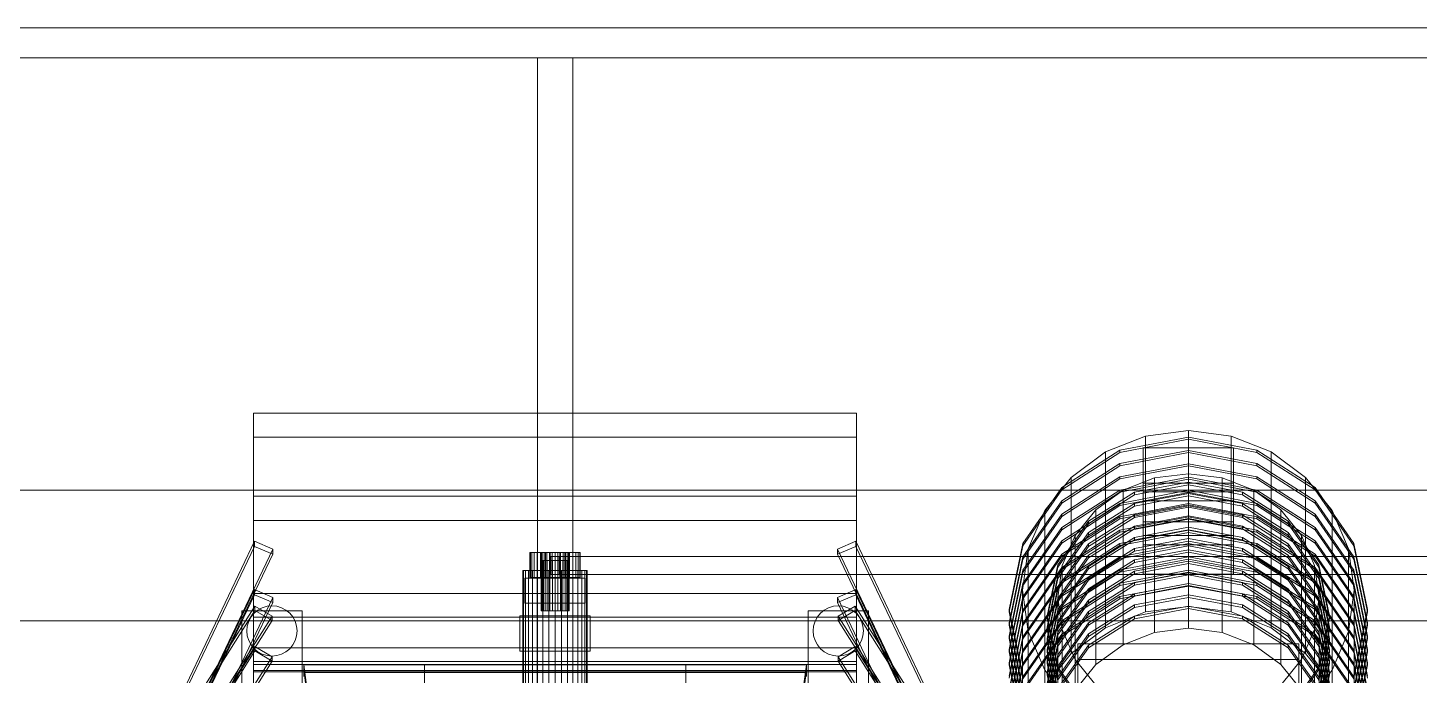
# Model space of a CAD drawing. Header units: millimetres. Extents: x -2500 to 58855, y -53268 to 6837.
# Drawn here: x -525 to 860, y -32344 to -31700 of the extents above; entities that cross this region are included whole.
import ezdxf

# ---------------------------------------------------------------- set-up
doc = ezdxf.new("R2010")
doc.units = ezdxf.units.MM
for name, color, linetype, lineweight in [('frontal_C01', 7, 'Continuous', 0), ('frontal_C03', 7, 'Continuous', 0), ('frontal_C03-traverse', 7, 'Continuous', 0), ('frontal_secador', 7, 'Continuous', 0), ('frontal_tolva', 7, 'Continuous', 0)]:
    doc.layers.add(name, color=color, linetype=linetype, lineweight=lineweight)

msp = doc.modelspace()

# ---------------------------------------------------------------- linework, layer by layer
at = {"layer": 'frontal_C01'}
for p, q in [((-300, -32262.754), (-300, -32083.457)), ((-300, -32083.457), (300, -32083.457)), ((-300, -32107.141), (-300, -32083.457)), ((300, -32083.457), (300, -32262.754)), ((300, -32083.457), (300, -32107.141)), ((300, -32107.141), (-300, -32107.141)), ((-300, -32107.141), (-300, -32286.438)), ((300, -32286.438), (300, -32107.141)), ((596.354, -32147.786), (565, -32160.089)), ((630, -32151.987), (576.271, -32162.111)), ((585, -32191.379), (585, -32152.958)), ((585, -32152.958), (675, -32152.958)), ((585, -32205.063), (585, -32152.958)), ((630, -32143.589), (596.354, -32147.786)), ((596.354, -32301.469), (596.354, -32147.786)), ((663.646, -32147.786), (630, -32143.589)), ((630, -32297.273), (630, -32143.589)), ((683.729, -32162.111), (630, -32151.987)), ((630, -32154.548), (630, -32151.987)), ((695, -32160.089), (663.646, -32147.786)), ((663.646, -32301.469), (663.646, -32147.786)), ((675, -32152.958), (675, -32191.379)), ((675, -32152.958), (675, -32205.063)), ((576.271, -32162.111), (530.722, -32190.944)), ((530.722, -32193.506), (576.271, -32164.673)), ((565, -32160.089), (538.076, -32179.661)), ((565, -32313.773), (565, -32160.089)), ((576.271, -32164.673), (630, -32154.548)), ((576.271, -32164.673), (576.271, -32162.111)), ((630, -32163.193), (576.271, -32173.318)), ((576.271, -32175.879), (630, -32165.754)), ((630, -32154.548), (683.729, -32164.673)), ((683.729, -32173.318), (630, -32163.193)), ((630, -32165.754), (630, -32163.193)), ((630, -32165.754), (683.729, -32175.879)), ((729.278, -32190.944), (683.729, -32162.111)), ((683.729, -32164.673), (683.729, -32162.111)), ((683.729, -32164.673), (729.278, -32193.506)), ((721.924, -32179.661), (695, -32160.089)), ((695, -32313.773), (695, -32160.089)), ((538.076, -32179.661), (517.417, -32205.168)), ((576.271, -32173.318), (530.722, -32202.15)), ((530.722, -32204.712), (576.271, -32175.879)), ((538.076, -32333.345), (538.076, -32179.661)), ((576.271, -32175.879), (576.271, -32173.318)), ((630, -32174.399), (576.271, -32184.524)), ((576.271, -32187.085), (630, -32176.96)), ((683.729, -32184.524), (630, -32174.399)), ((630, -32176.96), (630, -32174.399)), ((630, -32176.96), (683.729, -32187.085)), ((729.278, -32202.15), (683.729, -32173.318)), ((683.729, -32175.879), (683.729, -32173.318)), ((683.729, -32175.879), (729.278, -32204.712)), ((742.583, -32205.168), (721.924, -32179.661)), ((721.924, -32333.345), (721.924, -32179.661)), ((530.722, -32190.944), (500.287, -32234.095)), ((500.287, -32236.657), (530.722, -32193.506)), ((576.271, -32184.524), (530.722, -32213.356)), ((530.722, -32215.918), (576.271, -32187.085)), ((530.722, -32193.506), (530.722, -32190.944)), ((576.271, -32187.085), (576.271, -32184.524)), ((630, -32185.605), (576.271, -32195.73)), ((576.271, -32198.291), (630, -32188.166)), ((675, -32191.379), (585, -32191.379)), ((585, -32191.379), (585, -32243.484)), ((683.729, -32195.73), (630, -32185.605)), ((630, -32188.166), (630, -32185.605)), ((630, -32188.166), (683.729, -32198.291)), ((675, -32243.484), (675, -32191.379)), ((729.278, -32213.356), (683.729, -32184.524)), ((683.729, -32187.085), (683.729, -32184.524)), ((683.729, -32187.085), (729.278, -32215.918)), ((759.713, -32234.095), (729.278, -32190.944)), ((729.278, -32193.506), (729.278, -32190.944)), ((729.278, -32193.506), (759.713, -32236.657)), ((530.722, -32202.15), (500.287, -32245.302)), ((500.287, -32247.863), (530.722, -32204.712)), ((517.417, -32205.168), (504.43, -32234.871)), ((517.417, -32358.851), (517.417, -32205.168)), ((576.271, -32195.73), (530.722, -32224.562)), ((530.722, -32227.124), (576.271, -32198.291)), ((530.722, -32204.712), (530.722, -32202.15)), ((576.271, -32206.936), (530.722, -32235.769)), ((576.271, -32198.291), (576.271, -32195.73)), ((630, -32196.811), (576.271, -32206.936)), ((576.271, -32209.497), (630, -32199.373)), ((576.271, -32209.497), (576.271, -32206.936)), ((630, -32208.017), (576.271, -32218.142)), ((675, -32205.063), (585, -32205.063)), ((585, -32205.063), (585, -32243.484)), ((683.729, -32206.936), (630, -32196.811)), ((630, -32199.373), (630, -32196.811)), ((630, -32199.373), (683.729, -32209.497)), ((683.729, -32218.142), (630, -32208.017)), ((630, -32210.579), (630, -32208.017)), ((675, -32243.484), (675, -32205.063)), ((729.278, -32224.562), (683.729, -32195.73)), ((683.729, -32198.291), (683.729, -32195.73)), ((683.729, -32198.291), (729.278, -32227.124)), ((729.278, -32235.769), (683.729, -32206.936)), ((683.729, -32209.497), (683.729, -32206.936)), ((759.713, -32245.302), (729.278, -32202.15)), ((729.278, -32204.712), (729.278, -32202.15)), ((729.278, -32204.712), (759.713, -32247.863)), ((755.57, -32234.871), (742.583, -32205.168)), ((742.583, -32358.851), (742.583, -32205.168)), ((-439.114, -32504.528), (-299.114, -32210.846)), ((-439.114, -32509.65), (-299.114, -32215.969)), ((-280.886, -32218.645), (-420.886, -32512.326)), ((-299.114, -32215.969), (-299.114, -32210.846)), ((-299.114, -32210.846), (-280.886, -32218.645)), ((-280.886, -32223.768), (-299.114, -32215.969)), ((-280.886, -32218.645), (-280.886, -32223.768)), ((280.886, -32218.645), (299.114, -32210.846)), ((299.114, -32215.969), (280.886, -32223.768)), ((280.886, -32223.768), (280.886, -32218.645)), ((420.886, -32512.326), (280.886, -32218.645)), ((299.114, -32210.846), (299.114, -32215.969)), ((299.114, -32210.846), (439.114, -32504.528)), ((439.114, -32509.65), (299.114, -32215.969)), ((530.722, -32213.356), (500.287, -32256.508)), ((500.287, -32259.069), (530.722, -32215.918)), ((530.722, -32238.33), (576.271, -32209.497)), ((530.722, -32215.918), (530.722, -32213.356)), ((576.271, -32218.142), (530.722, -32246.975)), ((530.722, -32249.536), (576.271, -32220.703)), ((576.271, -32220.703), (630, -32210.579)), ((576.271, -32220.703), (576.271, -32218.142)), ((630, -32219.223), (576.271, -32229.348)), ((576.271, -32231.909), (630, -32221.785)), ((630, -32210.579), (683.729, -32220.703)), ((683.729, -32229.348), (630, -32219.223)), ((630, -32221.785), (630, -32219.223)), ((630, -32221.785), (683.729, -32231.909)), ((683.729, -32209.497), (729.278, -32238.33)), ((729.278, -32246.975), (683.729, -32218.142)), ((683.729, -32220.703), (683.729, -32218.142)), ((683.729, -32220.703), (729.278, -32249.536)), ((759.713, -32256.508), (729.278, -32213.356)), ((729.278, -32215.918), (729.278, -32213.356)), ((729.278, -32215.918), (759.713, -32259.069)), ((-420.886, -32517.449), (-280.886, -32223.768)), ((420.886, -32517.449), (280.886, -32223.768)), ((500.287, -32234.095), (489.6, -32284.996)), ((504.43, -32234.871), (500, -32266.746)), ((530.722, -32224.562), (500.287, -32267.714)), ((500.287, -32270.275), (530.722, -32227.124)), ((500.287, -32236.657), (500.287, -32234.095)), ((530.722, -32235.769), (500.287, -32278.92)), ((504.43, -32388.554), (504.43, -32234.871)), ((530.722, -32227.124), (530.722, -32224.562)), ((576.271, -32229.348), (530.722, -32258.181)), ((530.722, -32260.742), (576.271, -32231.909)), ((530.722, -32238.33), (530.722, -32235.769)), ((576.271, -32231.909), (576.271, -32229.348)), ((630, -32230.429), (576.271, -32240.554)), ((576.271, -32243.116), (630, -32232.991)), ((683.729, -32240.554), (630, -32230.429)), ((630, -32232.991), (630, -32230.429)), ((630, -32232.991), (683.729, -32243.116)), ((729.278, -32258.181), (683.729, -32229.348)), ((683.729, -32231.909), (683.729, -32229.348)), ((683.729, -32231.909), (729.278, -32260.742)), ((759.713, -32267.714), (729.278, -32224.562)), ((729.278, -32227.124), (729.278, -32224.562)), ((729.278, -32227.124), (759.713, -32270.275)), ((759.713, -32278.92), (729.278, -32235.769)), ((729.278, -32238.33), (729.278, -32235.769)), ((760, -32266.746), (755.57, -32234.871)), ((755.57, -32388.554), (755.57, -32234.871)), ((770.4, -32284.996), (759.713, -32234.095)), ((759.713, -32236.657), (759.713, -32234.095)), ((489.6, -32287.557), (500.287, -32236.657)), ((500.287, -32245.302), (489.6, -32296.202)), ((489.6, -32298.763), (500.287, -32247.863)), ((500.287, -32281.481), (530.722, -32238.33)), ((500.287, -32247.863), (500.287, -32245.302)), ((530.722, -32246.975), (500.287, -32290.126)), ((500.287, -32292.687), (530.722, -32249.536)), ((576.271, -32240.554), (530.722, -32269.387)), ((530.722, -32271.948), (576.271, -32243.116)), ((530.722, -32249.536), (530.722, -32246.975)), ((576.271, -32243.116), (576.271, -32240.554)), ((630, -32241.636), (576.271, -32251.76)), ((576.271, -32254.322), (630, -32244.197)), ((585, -32243.484), (675, -32243.484)), ((683.729, -32251.76), (630, -32241.636)), ((630, -32244.197), (630, -32241.636)), ((630, -32244.197), (683.729, -32254.322)), ((729.278, -32269.387), (683.729, -32240.554)), ((683.729, -32243.116), (683.729, -32240.554)), ((683.729, -32243.116), (729.278, -32271.948)), ((729.278, -32238.33), (759.713, -32281.481)), ((759.713, -32290.126), (729.278, -32246.975)), ((729.278, -32249.536), (729.278, -32246.975)), ((729.278, -32249.536), (759.713, -32292.687)), ((759.713, -32236.657), (770.4, -32287.557)), ((770.4, -32296.202), (759.713, -32245.302)), ((759.713, -32247.863), (759.713, -32245.302)), ((759.713, -32247.863), (770.4, -32298.763)), ((-439.114, -32552.554), (-299.114, -32258.872)), ((-439.114, -32557.676), (-299.114, -32263.995)), ((300, -32262.754), (-300, -32262.754)), ((-300, -32262.754), (-300, -32286.438)), ((-299.114, -32263.995), (-299.114, -32258.872)), ((-299.114, -32258.872), (-280.886, -32266.671)), ((-280.886, -32271.794), (-299.114, -32263.995)), ((280.886, -32266.671), (299.114, -32258.872)), ((299.114, -32263.995), (280.886, -32271.794)), ((299.114, -32258.872), (299.114, -32263.995)), ((299.114, -32258.872), (439.114, -32552.554)), ((439.114, -32557.676), (299.114, -32263.995)), ((300, -32286.438), (300, -32262.754)), ((500.287, -32256.508), (489.6, -32307.408)), ((489.6, -32309.969), (500.287, -32259.069)), ((500.287, -32259.069), (500.287, -32256.508)), ((530.722, -32258.181), (500.287, -32301.332)), ((500.287, -32303.893), (530.722, -32260.742)), ((576.271, -32251.76), (530.722, -32280.593)), ((530.722, -32283.154), (576.271, -32254.322)), ((530.722, -32260.742), (530.722, -32258.181)), ((576.271, -32262.966), (530.722, -32291.799)), ((576.271, -32254.322), (576.271, -32251.76)), ((630, -32252.842), (576.271, -32262.966)), ((576.271, -32265.528), (630, -32255.403)), ((576.271, -32265.528), (576.271, -32262.966)), ((630, -32264.048), (576.271, -32274.172)), ((683.729, -32262.966), (630, -32252.842)), ((630, -32255.403), (630, -32252.842)), ((630, -32255.403), (683.729, -32265.528)), ((683.729, -32274.172), (630, -32264.048)), ((630, -32266.609), (630, -32264.048)), ((729.278, -32280.593), (683.729, -32251.76)), ((683.729, -32254.322), (683.729, -32251.76)), ((683.729, -32254.322), (729.278, -32283.154)), ((729.278, -32291.799), (683.729, -32262.966)), ((683.729, -32265.528), (683.729, -32262.966)), ((759.713, -32301.332), (729.278, -32258.181)), ((729.278, -32260.742), (729.278, -32258.181)), ((729.278, -32260.742), (759.713, -32303.893)), ((770.4, -32307.408), (759.713, -32256.508)), ((759.713, -32259.069), (759.713, -32256.508)), ((759.713, -32259.069), (770.4, -32309.969)), ((-280.886, -32266.671), (-420.886, -32560.352)), ((-420.886, -32565.475), (-280.886, -32271.794)), ((-280.886, -32266.671), (-280.886, -32271.794)), ((280.886, -32271.794), (280.886, -32266.671)), ((420.886, -32560.352), (280.886, -32266.671)), ((420.886, -32565.475), (280.886, -32271.794)), ((500.287, -32267.714), (489.6, -32318.614)), ((489.6, -32321.176), (500.287, -32270.275)), ((500, -32266.746), (504.43, -32298.621)), ((500, -32420.43), (500, -32266.746)), ((500.287, -32270.275), (500.287, -32267.714)), ((530.722, -32269.387), (500.287, -32312.538)), ((500.287, -32315.1), (530.722, -32271.948)), ((530.722, -32294.361), (576.271, -32265.528)), ((530.722, -32271.948), (530.722, -32269.387)), ((576.271, -32274.172), (530.722, -32303.005)), ((530.722, -32305.567), (576.271, -32276.734)), ((576.271, -32276.734), (630, -32266.609)), ((576.271, -32276.734), (576.271, -32274.172)), ((630, -32275.254), (576.271, -32285.379)), ((576.271, -32287.94), (630, -32277.815)), ((630, -32266.609), (683.729, -32276.734)), ((683.729, -32285.379), (630, -32275.254)), ((630, -32277.815), (630, -32275.254)), ((630, -32277.815), (683.729, -32287.94)), ((683.729, -32265.528), (729.278, -32294.361)), ((729.278, -32303.005), (683.729, -32274.172)), ((683.729, -32276.734), (683.729, -32274.172)), ((683.729, -32276.734), (729.278, -32305.567)), ((759.713, -32312.538), (729.278, -32269.387)), ((729.278, -32271.948), (729.278, -32269.387)), ((729.278, -32271.948), (759.713, -32315.1)), ((755.57, -32298.621), (760, -32266.746)), ((770.4, -32318.614), (759.713, -32267.714)), ((759.713, -32270.275), (759.713, -32267.714)), ((759.713, -32270.275), (770.4, -32321.176)), ((760, -32266.746), (760, -32420.43)), ((-300, -32286.438), (300, -32286.438)), ((500.287, -32278.92), (489.6, -32329.82)), ((489.6, -32332.382), (500.287, -32281.481)), ((489.6, -32284.996), (500.287, -32335.896)), ((489.6, -32287.557), (489.6, -32284.996)), ((500.287, -32338.458), (489.6, -32287.557)), ((500.287, -32290.126), (489.6, -32341.026)), ((500.287, -32281.481), (500.287, -32278.92)), ((530.722, -32280.593), (500.287, -32323.744)), ((500.287, -32326.306), (530.722, -32283.154)), ((500.287, -32292.687), (500.287, -32290.126)), ((530.722, -32291.799), (500.287, -32334.95)), ((530.722, -32283.154), (530.722, -32280.593)), ((576.271, -32285.379), (530.722, -32314.211)), ((530.722, -32316.773), (576.271, -32287.94)), ((530.722, -32294.361), (530.722, -32291.799)), ((576.271, -32287.94), (576.271, -32285.379)), ((729.278, -32314.211), (683.729, -32285.379)), ((683.729, -32287.94), (683.729, -32285.379)), ((683.729, -32287.94), (729.278, -32316.773)), ((759.713, -32323.744), (729.278, -32280.593)), ((729.278, -32283.154), (729.278, -32280.593)), ((729.278, -32283.154), (759.713, -32326.306)), ((759.713, -32334.95), (729.278, -32291.799)), ((729.278, -32294.361), (729.278, -32291.799)), ((770.4, -32329.82), (759.713, -32278.92)), ((759.713, -32281.481), (759.713, -32278.92)), ((759.713, -32281.481), (770.4, -32332.382)), ((759.713, -32335.896), (770.4, -32284.996)), ((770.4, -32287.557), (759.713, -32338.458)), ((770.4, -32341.026), (759.713, -32290.126)), ((759.713, -32292.687), (759.713, -32290.126)), ((770.4, -32284.996), (770.4, -32287.557)), ((489.6, -32343.588), (500.287, -32292.687)), ((489.6, -32296.202), (500.287, -32347.102)), ((489.6, -32298.763), (489.6, -32296.202)), ((500.287, -32349.664), (489.6, -32298.763)), ((500.287, -32301.332), (489.6, -32352.232)), ((489.6, -32354.794), (500.287, -32303.893)), ((500.287, -32337.512), (530.722, -32294.361)), ((500.287, -32303.893), (500.287, -32301.332)), ((530.722, -32303.005), (500.287, -32346.156)), ((500.287, -32348.718), (530.722, -32305.567)), ((504.43, -32298.621), (517.417, -32328.324)), ((504.43, -32452.305), (504.43, -32298.621)), ((530.722, -32305.567), (530.722, -32303.005)), ((565, -32313.773), (596.354, -32301.469)), ((596.354, -32301.469), (630, -32297.273)), ((630, -32297.273), (663.646, -32301.469)), ((663.646, -32301.469), (695, -32313.773)), ((729.278, -32294.361), (759.713, -32337.512)), ((759.713, -32346.156), (729.278, -32303.005)), ((729.278, -32305.567), (729.278, -32303.005)), ((729.278, -32305.567), (759.713, -32348.718)), ((742.583, -32328.324), (755.57, -32298.621)), ((755.57, -32452.305), (755.57, -32298.621)), ((759.713, -32292.687), (770.4, -32343.588)), ((759.713, -32347.102), (770.4, -32296.202)), ((770.4, -32298.763), (759.713, -32349.664)), ((770.4, -32352.232), (759.713, -32301.332)), ((759.713, -32303.893), (759.713, -32301.332)), ((759.713, -32303.893), (770.4, -32354.794)), ((770.4, -32296.202), (770.4, -32298.763)), ((489.6, -32307.408), (500.287, -32358.308)), ((489.6, -32309.969), (489.6, -32307.408)), ((500.287, -32360.87), (489.6, -32309.969)), ((500.287, -32312.538), (489.6, -32363.439)), ((489.6, -32366), (500.287, -32315.1)), ((489.6, -32318.614), (500.287, -32369.515)), ((489.6, -32321.176), (489.6, -32318.614)), ((500.287, -32315.1), (500.287, -32312.538)), ((530.722, -32314.211), (500.287, -32357.363)), ((500.287, -32359.924), (530.722, -32316.773)), ((530.722, -32316.773), (530.722, -32314.211)), ((538.076, -32333.345), (565, -32313.773)), ((695, -32313.773), (721.924, -32333.345)), ((759.713, -32357.363), (729.278, -32314.211)), ((729.278, -32316.773), (729.278, -32314.211)), ((729.278, -32316.773), (759.713, -32359.924)), ((759.713, -32358.308), (770.4, -32307.408)), ((770.4, -32309.969), (759.713, -32360.87)), ((770.4, -32363.439), (759.713, -32312.538)), ((759.713, -32315.1), (759.713, -32312.538)), ((759.713, -32315.1), (770.4, -32366)), ((759.713, -32369.515), (770.4, -32318.614)), ((770.4, -32307.408), (770.4, -32309.969)), ((770.4, -32318.614), (770.4, -32321.176)), ((-300, -32333.45), (-300, -32330.314)), ((-300, -32330.314), (-300, -32339.42)), ((300, -32330.314), (-300, -32330.314)), ((300, -32339.42), (300, -32330.314)), ((300, -32330.314), (300, -32333.45)), ((500.287, -32372.076), (489.6, -32321.176)), ((500.287, -32323.744), (489.6, -32374.645)), ((489.6, -32377.206), (500.287, -32326.306)), ((489.6, -32329.82), (500.287, -32380.721)), ((489.6, -32332.382), (489.6, -32329.82)), ((500.287, -32383.282), (489.6, -32332.382)), ((500.287, -32326.306), (500.287, -32323.744)), ((517.417, -32328.324), (538.076, -32353.831)), ((517.417, -32482.008), (517.417, -32328.324)), ((520, -32392.343), (520, -32328.308)), ((520, -32328.308), (740, -32328.308)), ((520, -32525.358), (520, -32328.308)), ((721.924, -32353.831), (742.583, -32328.324)), ((740, -32328.308), (740, -32392.343)), ((740, -32328.308), (740, -32525.358)), ((742.583, -32482.008), (742.583, -32328.324)), ((770.4, -32321.176), (759.713, -32372.076)), ((770.4, -32374.645), (759.713, -32323.744)), ((759.713, -32326.306), (759.713, -32323.744)), ((759.713, -32326.306), (770.4, -32377.206)), ((759.713, -32380.721), (770.4, -32329.82)), ((770.4, -32332.382), (759.713, -32383.282)), ((770.4, -32329.82), (770.4, -32332.382)), ((-300, -32348.614), (-300, -32333.45)), ((300, -32333.45), (-300, -32333.45)), ((-300, -32339.42), (-300, -32360.146)), ((300, -32339.42), (-300, -32339.42)), ((-130, -32333.634), (-250, -32333.634)), ((-250, -32333.634), (-228.298, -32493.072)), ((-250, -32333.634), (-250, -32339.322)), ((-228.298, -32498.76), (-250, -32339.322)), ((-250, -32339.322), (-130, -32339.322)), ((-130, -32558.316), (-130, -32333.634)), ((0, -32333.634), (-130, -32333.634)), ((-130, -32339.322), (-130, -32333.634)), ((-130, -32339.322), (-130, -32564.003)), ((-130, -32339.322), (0, -32339.322)), ((0, -32558.316), (0, -32333.634)), ((130, -32333.634), (0, -32333.634)), ((0, -32339.322), (0, -32333.634)), ((0, -32339.322), (0, -32564.003)), ((0, -32339.322), (130, -32339.322)), ((130, -32558.316), (130, -32333.634)), ((250, -32333.634), (130, -32333.634)), ((130, -32339.322), (130, -32333.634)), ((130, -32339.322), (130, -32564.003)), ((130, -32339.322), (250, -32339.322)), ((228.298, -32493.072), (250, -32333.634)), ((250, -32339.322), (228.298, -32498.76)), ((250, -32333.634), (250, -32339.322)), ((300, -32333.45), (300, -32348.614)), ((300, -32360.146), (300, -32339.42)), ((500.287, -32334.95), (489.6, -32385.851)), ((489.6, -32388.412), (500.287, -32337.512)), ((489.6, -32341.026), (500.287, -32391.927)), ((489.6, -32343.588), (489.6, -32341.026)), ((500.287, -32394.488), (489.6, -32343.588)), ((500.287, -32337.512), (500.287, -32334.95)), ((500.287, -32335.896), (530.722, -32379.048)), ((500.287, -32338.458), (500.287, -32335.896)), ((530.722, -32381.609), (500.287, -32338.458)), ((517.417, -32358.851), (538.076, -32333.345)), ((721.924, -32333.345), (742.583, -32358.851)), ((729.278, -32379.048), (759.713, -32335.896)), ((759.713, -32338.458), (729.278, -32381.609)), ((770.4, -32385.851), (759.713, -32334.95)), ((759.713, -32337.512), (759.713, -32334.95)), ((759.713, -32338.458), (759.713, -32335.896)), ((759.713, -32337.512), (770.4, -32388.412)), ((759.713, -32391.927), (770.4, -32341.026)), ((770.4, -32343.588), (759.713, -32394.488)), ((770.4, -32341.026), (770.4, -32343.588))]:
    msp.add_line(p, q, dxfattribs=at)
at = {"layer": 'frontal_C03'}
for p, q in [((587.295, -32106.108), (547.5, -32121.982)), ((630, -32107.147), (561.806, -32120.21)), ((561.806, -32122.365), (630, -32109.301)), ((630, -32100.693), (587.295, -32106.108)), ((587.295, -32281.158), (587.295, -32106.108)), ((672.705, -32106.108), (630, -32100.693)), ((630, -32275.744), (630, -32100.693)), ((698.194, -32120.21), (630, -32107.147)), ((630, -32109.301), (630, -32107.147)), ((630, -32109.301), (698.194, -32122.365)), ((712.5, -32121.982), (672.705, -32106.108)), ((672.705, -32281.158), (672.705, -32106.108)), ((561.806, -32120.21), (503.994, -32157.412)), ((503.994, -32159.566), (561.806, -32122.365)), ((547.5, -32121.982), (513.327, -32147.235)), ((547.5, -32297.033), (547.5, -32121.982)), ((561.806, -32122.365), (561.806, -32120.21)), ((630, -32120.388), (561.806, -32133.451)), ((561.806, -32135.606), (630, -32122.542)), ((585, -32161.508), (585, -32117.745)), ((585, -32117.745), (675, -32117.745)), ((585, -32170.713), (585, -32117.745)), ((698.194, -32133.451), (630, -32120.388)), ((630, -32122.542), (630, -32120.388)), ((630, -32122.542), (698.194, -32135.606)), ((675, -32117.745), (675, -32161.508)), ((675, -32117.745), (675, -32170.713)), ((756.006, -32157.412), (698.194, -32120.21)), ((698.194, -32122.365), (698.194, -32120.21)), ((698.194, -32122.365), (756.006, -32159.566)), ((746.673, -32147.235), (712.5, -32121.982)), ((712.5, -32297.033), (712.5, -32121.982)), ((561.806, -32133.451), (503.994, -32170.653)), ((503.994, -32172.807), (561.806, -32135.606)), ((561.806, -32135.606), (561.806, -32133.451)), ((630, -32133.629), (561.806, -32146.692)), ((561.806, -32148.847), (630, -32135.783)), ((698.194, -32146.692), (630, -32133.629)), ((630, -32135.783), (630, -32133.629)), ((630, -32135.783), (698.194, -32148.847)), ((756.006, -32170.653), (698.194, -32133.451)), ((698.194, -32135.606), (698.194, -32133.451)), ((698.194, -32135.606), (756.006, -32172.807)), ((513.327, -32147.235), (487.106, -32180.145)), ((561.806, -32146.692), (503.994, -32183.894)), ((503.994, -32186.048), (561.806, -32148.847)), ((513.327, -32322.286), (513.327, -32147.235)), ((561.806, -32148.847), (561.806, -32146.692)), ((630, -32146.87), (561.806, -32159.933)), ((561.806, -32162.088), (630, -32149.024)), ((698.194, -32159.933), (630, -32146.87)), ((630, -32149.024), (630, -32146.87)), ((630, -32149.024), (698.194, -32162.088)), ((756.006, -32183.894), (698.194, -32146.692)), ((698.194, -32148.847), (698.194, -32146.692)), ((698.194, -32148.847), (756.006, -32186.048)), ((772.894, -32180.145), (746.673, -32147.235)), ((746.673, -32322.286), (746.673, -32147.235)), ((-300, -32316.772), (-300, -32165.959)), ((-300, -32165.959), (300, -32165.959)), ((-300, -32190.035), (-300, -32165.959)), ((300, -32165.959), (300, -32316.772)), ((300, -32165.959), (300, -32190.035)), ((503.994, -32157.412), (465.365, -32213.088)), ((465.365, -32215.243), (503.994, -32159.566)), ((503.994, -32159.566), (503.994, -32157.412)), ((561.806, -32159.933), (503.994, -32197.135)), ((503.994, -32199.289), (561.806, -32162.088)), ((561.806, -32162.088), (561.806, -32159.933)), ((630, -32160.111), (561.806, -32173.174)), ((561.806, -32175.329), (630, -32162.265)), ((675, -32161.508), (585, -32161.508)), ((585, -32161.508), (585, -32214.476)), ((698.194, -32173.174), (630, -32160.111)), ((630, -32162.265), (630, -32160.111)), ((630, -32162.265), (698.194, -32175.329)), ((675, -32214.476), (675, -32161.508)), ((756.006, -32197.135), (698.194, -32159.933)), ((698.194, -32162.088), (698.194, -32159.933)), ((698.194, -32162.088), (756.006, -32199.289)), ((794.635, -32213.088), (756.006, -32157.412)), ((756.006, -32159.566), (756.006, -32157.412)), ((756.006, -32159.566), (794.635, -32215.243)), ((503.994, -32170.653), (465.365, -32226.329)), ((465.365, -32228.484), (503.994, -32172.807)), ((487.106, -32180.145), (470.622, -32218.47)), ((487.106, -32355.196), (487.106, -32180.145)), ((503.994, -32172.807), (503.994, -32170.653)), ((561.806, -32173.174), (503.994, -32210.376)), ((503.994, -32212.53), (561.806, -32175.329)), ((561.806, -32175.329), (561.806, -32173.174)), ((630, -32173.352), (561.806, -32186.415)), ((561.806, -32188.57), (630, -32175.506)), ((675, -32170.713), (585, -32170.713)), ((585, -32170.713), (585, -32214.476)), ((698.194, -32186.415), (630, -32173.352)), ((630, -32175.506), (630, -32173.352)), ((630, -32175.506), (698.194, -32188.57)), ((675, -32214.476), (675, -32170.713)), ((756.006, -32210.376), (698.194, -32173.174)), ((698.194, -32175.329), (698.194, -32173.174)), ((698.194, -32175.329), (756.006, -32212.53)), ((794.635, -32226.329), (756.006, -32170.653)), ((756.006, -32172.807), (756.006, -32170.653)), ((756.006, -32172.807), (794.635, -32228.484)), ((789.378, -32218.47), (772.894, -32180.145)), ((772.894, -32355.196), (772.894, -32180.145)), ((300, -32190.035), (-300, -32190.035)), ((-300, -32190.035), (-300, -32340.848)), ((300, -32340.848), (300, -32190.035)), ((503.994, -32183.894), (465.365, -32239.57)), ((465.365, -32241.725), (503.994, -32186.048)), ((503.994, -32186.048), (503.994, -32183.894)), ((561.806, -32186.415), (503.994, -32223.617)), ((503.994, -32225.771), (561.806, -32188.57)), ((561.806, -32188.57), (561.806, -32186.415)), ((630, -32186.593), (561.806, -32199.656)), ((561.806, -32201.811), (630, -32188.747)), ((698.194, -32199.656), (630, -32186.593)), ((630, -32188.747), (630, -32186.593)), ((630, -32188.747), (698.194, -32201.811)), ((756.006, -32223.617), (698.194, -32186.415)), ((698.194, -32188.57), (698.194, -32186.415)), ((698.194, -32188.57), (756.006, -32225.771)), ((794.635, -32239.57), (756.006, -32183.894)), ((756.006, -32186.048), (756.006, -32183.894)), ((756.006, -32186.048), (794.635, -32241.725)), ((503.994, -32197.135), (465.365, -32252.811)), ((465.365, -32254.966), (503.994, -32199.289)), ((503.994, -32199.289), (503.994, -32197.135)), ((561.806, -32199.656), (503.994, -32236.858)), ((503.994, -32239.012), (561.806, -32201.811)), ((561.806, -32201.811), (561.806, -32199.656)), ((630, -32199.834), (561.806, -32212.897)), ((561.806, -32215.052), (630, -32201.988)), ((698.194, -32212.897), (630, -32199.834)), ((630, -32201.988), (630, -32199.834)), ((630, -32201.988), (698.194, -32215.052)), ((756.006, -32236.858), (698.194, -32199.656)), ((698.194, -32201.811), (698.194, -32199.656)), ((698.194, -32201.811), (756.006, -32239.012)), ((794.635, -32252.811), (756.006, -32197.135)), ((756.006, -32199.289), (756.006, -32197.135)), ((756.006, -32199.289), (794.635, -32254.966)), ((465.365, -32213.088), (451.8, -32278.763)), ((451.8, -32280.917), (465.365, -32215.243)), ((470.622, -32218.47), (465, -32259.597)), ((503.994, -32210.376), (465.365, -32266.052)), ((465.365, -32268.207), (503.994, -32212.53)), ((465.365, -32215.243), (465.365, -32213.088)), ((470.622, -32393.52), (470.622, -32218.47)), ((503.994, -32212.53), (503.994, -32210.376)), ((561.806, -32212.897), (503.994, -32250.099)), ((503.994, -32252.253), (561.806, -32215.052)), ((561.806, -32215.052), (561.806, -32212.897)), ((630, -32213.075), (561.806, -32226.138)), ((561.806, -32228.293), (630, -32215.229)), ((585, -32214.476), (675, -32214.476)), ((698.194, -32226.138), (630, -32213.075)), ((630, -32215.229), (630, -32213.075)), ((630, -32215.229), (698.194, -32228.293)), ((756.006, -32250.099), (698.194, -32212.897)), ((698.194, -32215.052), (698.194, -32212.897)), ((698.194, -32215.052), (756.006, -32252.253)), ((794.635, -32266.052), (756.006, -32210.376)), ((756.006, -32212.53), (756.006, -32210.376)), ((756.006, -32212.53), (794.635, -32268.207)), ((795, -32259.597), (789.378, -32218.47)), ((789.378, -32393.52), (789.378, -32218.47)), ((808.2, -32278.763), (794.635, -32213.088)), ((794.635, -32215.243), (794.635, -32213.088)), ((794.635, -32215.243), (808.2, -32280.917)), ((465.365, -32226.329), (451.8, -32292.004)), ((451.8, -32294.158), (465.365, -32228.484)), ((503.994, -32223.617), (465.365, -32279.293)), ((465.365, -32281.448), (503.994, -32225.771)), ((465.365, -32228.484), (465.365, -32226.329)), ((503.994, -32225.771), (503.994, -32223.617)), ((561.806, -32226.138), (503.994, -32263.34)), ((503.994, -32265.494), (561.806, -32228.293)), ((561.806, -32228.293), (561.806, -32226.138)), ((630, -32226.316), (561.806, -32239.379)), ((561.806, -32241.534), (630, -32228.47)), ((698.194, -32239.379), (630, -32226.316)), ((630, -32228.47), (630, -32226.316)), ((630, -32228.47), (698.194, -32241.534)), ((756.006, -32263.34), (698.194, -32226.138)), ((698.194, -32228.293), (698.194, -32226.138)), ((698.194, -32228.293), (756.006, -32265.494)), ((794.635, -32279.293), (756.006, -32223.617)), ((756.006, -32225.771), (756.006, -32223.617)), ((756.006, -32225.771), (794.635, -32281.448)), ((808.2, -32292.004), (794.635, -32226.329)), ((794.635, -32228.484), (794.635, -32226.329)), ((794.635, -32228.484), (808.2, -32294.158)), ((465.365, -32239.57), (451.8, -32305.245)), ((451.8, -32307.399), (465.365, -32241.725)), ((503.994, -32236.858), (465.365, -32292.534)), ((465.365, -32294.689), (503.994, -32239.012)), ((465.365, -32241.725), (465.365, -32239.57)), ((503.994, -32250.099), (465.365, -32305.775)), ((503.994, -32239.012), (503.994, -32236.858)), ((561.806, -32239.379), (503.994, -32276.581)), ((503.994, -32278.735), (561.806, -32241.534)), ((503.994, -32252.253), (503.994, -32250.099)), ((561.806, -32241.534), (561.806, -32239.379)), ((630, -32239.557), (561.806, -32252.62)), ((561.806, -32254.775), (630, -32241.711)), ((698.194, -32252.62), (630, -32239.557)), ((630, -32241.711), (630, -32239.557)), ((630, -32241.711), (698.194, -32254.775)), ((756.006, -32276.581), (698.194, -32239.379)), ((698.194, -32241.534), (698.194, -32239.379)), ((698.194, -32241.534), (756.006, -32278.735)), ((794.635, -32292.534), (756.006, -32236.858)), ((756.006, -32239.012), (756.006, -32236.858)), ((756.006, -32239.012), (794.635, -32294.689)), ((794.635, -32305.775), (756.006, -32250.099)), ((756.006, -32252.253), (756.006, -32250.099)), ((808.2, -32305.245), (794.635, -32239.57)), ((794.635, -32241.725), (794.635, -32239.57)), ((794.635, -32241.725), (808.2, -32307.399)), ((465.365, -32252.811), (451.8, -32318.486)), ((451.8, -32320.64), (465.365, -32254.966)), ((465, -32259.597), (470.622, -32300.724)), ((465, -32434.648), (465, -32259.597)), ((465.365, -32307.93), (503.994, -32252.253)), ((465.365, -32254.966), (465.365, -32252.811)), ((503.994, -32263.34), (465.365, -32319.016)), ((561.806, -32252.62), (503.994, -32289.822)), ((503.994, -32291.976), (561.806, -32254.775)), ((503.994, -32265.494), (503.994, -32263.34)), ((561.806, -32254.775), (561.806, -32252.62)), ((630, -32252.798), (561.806, -32265.861)), ((561.806, -32268.016), (630, -32254.952)), ((698.194, -32265.861), (630, -32252.798)), ((630, -32254.952), (630, -32252.798)), ((630, -32254.952), (698.194, -32268.016)), ((756.006, -32289.822), (698.194, -32252.62)), ((698.194, -32254.775), (698.194, -32252.62)), ((698.194, -32254.775), (756.006, -32291.976)), ((756.006, -32252.253), (794.635, -32307.93)), ((794.635, -32319.016), (756.006, -32263.34)), ((756.006, -32265.494), (756.006, -32263.34)), ((789.378, -32300.724), (795, -32259.597)), ((808.2, -32318.486), (794.635, -32252.811)), ((794.635, -32254.966), (794.635, -32252.811)), ((794.635, -32254.966), (808.2, -32320.64)), ((795, -32259.597), (795, -32434.648)), ((-438.542, -32496.708), (-298.542, -32275.205)), ((-298.542, -32279.514), (-298.542, -32275.205)), ((-298.542, -32275.205), (-281.458, -32285.22)), ((281.458, -32285.22), (298.542, -32275.205)), ((298.542, -32275.205), (298.542, -32279.514)), ((298.542, -32275.205), (438.542, -32496.708)), ((465.365, -32266.052), (451.8, -32331.727)), ((451.8, -32333.881), (465.365, -32268.207)), ((465.365, -32321.171), (503.994, -32265.494)), ((465.365, -32268.207), (465.365, -32266.052)), ((503.994, -32276.581), (465.365, -32332.257)), ((561.806, -32265.861), (503.994, -32303.063)), ((503.994, -32305.217), (561.806, -32268.016)), ((503.994, -32278.735), (503.994, -32276.581)), ((561.806, -32268.016), (561.806, -32265.861)), ((587.295, -32281.158), (630, -32275.744)), ((630, -32275.744), (672.705, -32281.158)), ((756.006, -32303.063), (698.194, -32265.861)), ((698.194, -32268.016), (698.194, -32265.861)), ((698.194, -32268.016), (756.006, -32305.217)), ((756.006, -32265.494), (794.635, -32321.171)), ((794.635, -32332.257), (756.006, -32276.581)), ((756.006, -32278.735), (756.006, -32276.581)), ((808.2, -32331.727), (794.635, -32266.052)), ((794.635, -32268.207), (794.635, -32266.052)), ((794.635, -32268.207), (808.2, -32333.881)), ((-298.542, -32279.514), (-438.542, -32501.017)), ((-421.458, -32506.722), (-281.458, -32285.22)), ((-421.458, -32511.031), (-281.458, -32289.529)), ((-281.458, -32289.529), (-298.542, -32279.514)), ((-281.458, -32285.22), (-281.458, -32289.529)), ((298.542, -32279.514), (281.458, -32289.529)), ((281.458, -32289.529), (281.458, -32285.22)), ((421.458, -32506.722), (281.458, -32285.22)), ((421.458, -32511.031), (281.458, -32289.529)), ((438.542, -32501.017), (298.542, -32279.514)), ((451.8, -32278.763), (465.365, -32344.437)), ((451.8, -32280.917), (451.8, -32278.763)), ((465.365, -32279.293), (451.8, -32344.968)), ((465.365, -32346.592), (451.8, -32280.917)), ((451.8, -32347.122), (465.365, -32281.448)), ((465.365, -32334.412), (503.994, -32278.735)), ((465.365, -32281.448), (465.365, -32279.293)), ((503.994, -32289.822), (465.365, -32345.498)), ((503.994, -32291.976), (503.994, -32289.822)), ((547.5, -32297.033), (587.295, -32281.158)), ((672.705, -32281.158), (712.5, -32297.033)), ((756.006, -32278.735), (794.635, -32334.412)), ((794.635, -32345.498), (756.006, -32289.822)), ((756.006, -32291.976), (756.006, -32289.822)), ((794.635, -32344.437), (808.2, -32278.763)), ((808.2, -32344.968), (794.635, -32279.293)), ((794.635, -32281.448), (794.635, -32279.293)), ((808.2, -32280.917), (794.635, -32346.592)), ((794.635, -32281.448), (808.2, -32347.122)), ((808.2, -32278.763), (808.2, -32280.917)), ((451.8, -32292.004), (465.365, -32357.678)), ((451.8, -32294.158), (451.8, -32292.004)), ((465.365, -32292.534), (451.8, -32358.209)), ((465.365, -32359.833), (451.8, -32294.158)), ((451.8, -32360.363), (465.365, -32294.689)), ((451.8, -32305.245), (465.365, -32370.919)), ((451.8, -32307.399), (451.8, -32305.245)), ((465.365, -32347.653), (503.994, -32291.976)), ((465.365, -32294.689), (465.365, -32292.534)), ((503.994, -32303.063), (465.365, -32358.739)), ((465.365, -32360.894), (503.994, -32305.217)), ((470.622, -32300.724), (487.106, -32339.049)), ((470.622, -32475.775), (470.622, -32300.724)), ((503.994, -32305.217), (503.994, -32303.063)), ((513.327, -32322.286), (547.5, -32297.033)), ((712.5, -32297.033), (746.673, -32322.286)), ((756.006, -32291.976), (794.635, -32347.653)), ((794.635, -32358.739), (756.006, -32303.063)), ((756.006, -32305.217), (756.006, -32303.063)), ((756.006, -32305.217), (794.635, -32360.894)), ((772.894, -32339.049), (789.378, -32300.724)), ((789.378, -32475.775), (789.378, -32300.724)), ((794.635, -32357.678), (808.2, -32292.004)), ((808.2, -32358.209), (794.635, -32292.534)), ((794.635, -32294.689), (794.635, -32292.534)), ((808.2, -32294.158), (794.635, -32359.833)), ((794.635, -32294.689), (808.2, -32360.363)), ((794.635, -32370.919), (808.2, -32305.245)), ((808.2, -32292.004), (808.2, -32294.158)), ((808.2, -32305.245), (808.2, -32307.399)), ((-438.542, -32537.104), (-298.542, -32315.602)), ((300, -32316.772), (-300, -32316.772)), ((-300, -32316.772), (-300, -32340.848)), ((-298.542, -32319.911), (-298.542, -32315.602)), ((-298.542, -32315.602), (-281.458, -32325.616)), ((281.458, -32325.616), (298.542, -32315.602)), ((298.542, -32315.602), (298.542, -32319.911)), ((298.542, -32315.602), (438.542, -32537.104)), ((300, -32340.848), (300, -32316.772)), ((465.365, -32305.775), (451.8, -32371.45)), ((465.365, -32373.074), (451.8, -32307.399)), ((451.8, -32373.604), (465.365, -32307.93)), ((451.8, -32318.486), (465.365, -32384.16)), ((451.8, -32320.64), (451.8, -32318.486)), ((465.365, -32319.016), (451.8, -32384.691)), ((465.365, -32307.93), (465.365, -32305.775)), ((465.365, -32321.171), (465.365, -32319.016)), ((520, -32366.773), (520, -32312.911)), ((520, -32312.911), (740, -32312.911)), ((520, -32567.157), (520, -32312.911)), ((740, -32312.911), (740, -32366.773)), ((740, -32312.911), (740, -32567.157)), ((808.2, -32371.45), (794.635, -32305.775)), ((794.635, -32307.93), (794.635, -32305.775)), ((808.2, -32307.399), (794.635, -32373.074)), ((794.635, -32307.93), (808.2, -32373.604)), ((794.635, -32384.16), (808.2, -32318.486)), ((808.2, -32384.691), (794.635, -32319.016)), ((794.635, -32321.171), (794.635, -32319.016)), ((808.2, -32318.486), (808.2, -32320.64)), ((-298.542, -32319.911), (-438.542, -32541.413)), ((-421.458, -32547.119), (-281.458, -32325.616)), ((-421.458, -32551.428), (-281.458, -32329.925)), ((-281.458, -32329.925), (-298.542, -32319.911)), ((-281.458, -32325.616), (-281.458, -32329.925)), ((298.542, -32319.911), (281.458, -32329.925)), ((281.458, -32329.925), (281.458, -32325.616)), ((421.458, -32547.119), (281.458, -32325.616)), ((421.458, -32551.428), (281.458, -32329.925)), ((438.542, -32541.413), (298.542, -32319.911)), ((465.365, -32386.315), (451.8, -32320.64)), ((451.8, -32386.845), (465.365, -32321.171)), ((451.8, -32331.727), (465.365, -32397.402)), ((451.8, -32333.881), (451.8, -32331.727)), ((465.365, -32332.257), (451.8, -32397.932)), ((465.365, -32334.412), (465.365, -32332.257)), ((487.106, -32355.196), (513.327, -32322.286)), ((746.673, -32322.286), (772.894, -32355.196)), ((808.2, -32320.64), (794.635, -32386.315)), ((794.635, -32321.171), (808.2, -32386.845)), ((794.635, -32397.402), (808.2, -32331.727)), ((808.2, -32397.932), (794.635, -32332.257)), ((794.635, -32334.412), (794.635, -32332.257)), ((808.2, -32331.727), (808.2, -32333.881)), ((-300, -32340.848), (300, -32340.848)), ((465.365, -32399.556), (451.8, -32333.881)), ((451.8, -32400.086), (465.365, -32334.412)), ((487.106, -32339.049), (513.327, -32371.959)), ((487.106, -32514.1), (487.106, -32339.049)), ((746.673, -32371.959), (772.894, -32339.049)), ((772.894, -32514.1), (772.894, -32339.049)), ((808.2, -32333.881), (794.635, -32399.556)), ((794.635, -32334.412), (808.2, -32400.086))]:
    msp.add_line(p, q, dxfattribs=at)
at = {"layer": 'frontal_C03-traverse'}
for p, q in [((-250, -32344.491), (-250, -32341.452)), ((-250, -32341.452), (250, -32341.452)), ((-250, -32341.452), (-250, -32345.452)), ((250, -32341.452), (250, -32344.491)), ((250, -32345.452), (250, -32341.452))]:
    msp.add_line(p, q, dxfattribs=at)
at = {"layer": 'frontal_secador'}
for p, q in [((-550, -32160), (1262, -32160)), ((-25, -32247), (-25, -32222)), ((-25, -32222), (-24.52, -32222)), ((-25, -32222), (-14.5, -32222)), ((-24.52, -32247), (-24.52, -32222)), ((-24.52, -32222), (-23.097, -32222)), ((-24.52, -32222), (-14.221, -32222)), ((-23.097, -32247), (-23.097, -32222)), ((-23.097, -32222), (-20.787, -32222)), ((-23.097, -32222), (-13.396, -32222)), ((-20.787, -32247), (-20.787, -32222)), ((-20.787, -32222), (-17.678, -32222)), ((-20.787, -32222), (-12.056, -32222)), ((-17.678, -32247), (-17.678, -32222)), ((-17.678, -32222), (-13.889, -32222)), ((-17.678, -32222), (-10.253, -32222)), ((-14.221, -32222), (-14.5, -32222)), ((-14.5, -32222), (-14.5, -32247)), ((-13.396, -32222), (-14.221, -32222)), ((-14.221, -32222), (-14.221, -32247)), ((-13.889, -32247), (-13.889, -32222)), ((-13.889, -32222), (-9.567, -32222)), ((-13.889, -32222), (-8.056, -32222)), ((-12.056, -32222), (-13.396, -32222)), ((-13.396, -32222), (-13.396, -32247)), ((-10.253, -32222), (-12.056, -32222)), ((-12.056, -32222), (-12.056, -32247)), ((-8.056, -32222), (-10.253, -32222)), ((-10.253, -32222), (-10.253, -32247)), ((-9.567, -32247), (-9.567, -32222)), ((-9.567, -32222), (-4.877, -32222)), ((-9.567, -32222), (-5.549, -32222)), ((-5.549, -32222), (-8.056, -32222)), ((-8.056, -32222), (-8.056, -32247)), ((-2.829, -32222), (-5.549, -32222)), ((-5.549, -32222), (-5.549, -32247)), ((-4.877, -32247), (-4.877, -32222)), ((-4.877, -32222), (0, -32222)), ((-4.877, -32222), (-2.829, -32222)), ((0, -32222), (-2.829, -32222)), ((-2.829, -32222), (-2.829, -32247)), ((4.877, -32222), (0, -32222)), ((0, -32222), (0, -32247)), ((0, -32222), (2.829, -32222)), ((2.829, -32222), (2.829, -32247)), ((4.877, -32222), (2.829, -32222)), ((2.829, -32222), (5.549, -32222)), ((4.877, -32247), (4.877, -32222)), ((9.567, -32222), (4.877, -32222)), ((5.549, -32222), (5.549, -32247)), ((9.567, -32222), (5.549, -32222)), ((5.549, -32222), (8.056, -32222)), ((8.056, -32222), (8.056, -32247)), ((13.889, -32222), (8.056, -32222)), ((8.056, -32222), (10.253, -32222)), ((9.567, -32247), (9.567, -32222)), ((13.889, -32222), (9.567, -32222)), ((10.253, -32222), (10.253, -32247)), ((17.678, -32222), (10.253, -32222)), ((10.253, -32222), (12.056, -32222)), ((12.056, -32222), (12.056, -32247)), ((20.787, -32222), (12.056, -32222)), ((12.056, -32222), (13.396, -32222)), ((13.396, -32222), (13.396, -32247)), ((23.097, -32222), (13.396, -32222)), ((13.396, -32222), (14.221, -32222)), ((13.889, -32247), (13.889, -32222)), ((17.678, -32222), (13.889, -32222)), ((14.221, -32222), (14.221, -32247)), ((24.52, -32222), (14.221, -32222)), ((14.221, -32222), (14.5, -32222)), ((14.5, -32222), (14.5, -32247)), ((25, -32222), (14.5, -32222)), ((17.678, -32247), (17.678, -32222)), ((20.787, -32222), (17.678, -32222)), ((20.787, -32247), (20.787, -32222)), ((23.097, -32222), (20.787, -32222)), ((23.097, -32247), (23.097, -32222)), ((24.52, -32222), (23.097, -32222)), ((24.52, -32247), (24.52, -32222)), ((25, -32222), (24.52, -32222)), ((25, -32247), (25, -32222)), ((-13.731, -32230), (-14, -32230)), ((-14, -32280), (-14, -32230)), ((-12.934, -32230), (-13.731, -32230)), ((-13.731, -32280), (-13.731, -32230)), ((-11.641, -32230), (-12.934, -32230)), ((-12.934, -32280), (-12.934, -32230)), ((-9.899, -32230), (-11.641, -32230)), ((-11.641, -32280), (-11.641, -32230)), ((-7.778, -32230), (-9.899, -32230)), ((-9.899, -32280), (-9.899, -32230)), ((-5.358, -32230), (-7.778, -32230)), ((-7.778, -32280), (-7.778, -32230)), ((-2.731, -32230), (-5.358, -32230)), ((-5.358, -32280), (-5.358, -32230)), ((1028.931, -32226), (-4.136, -32226)), ((-4.136, -32226), (4.136, -32226)), ((-4.136, -32244), (-4.136, -32226)), ((0, -32230), (-2.731, -32230)), ((-2.731, -32280), (-2.731, -32230)), ((0, -32230), (2.731, -32230)), ((0, -32230), (0, -32280)), ((2.731, -32230), (5.358, -32230)), ((2.731, -32280), (2.731, -32230)), ((4.136, -32226), (1037.202, -32226)), ((4.136, -32226), (4.136, -32244)), ((5.358, -32230), (7.778, -32230)), ((5.358, -32280), (5.358, -32230)), ((7.778, -32230), (9.899, -32230)), ((7.778, -32280), (7.778, -32230)), ((9.899, -32230), (11.641, -32230)), ((9.899, -32280), (9.899, -32230)), ((11.641, -32230), (12.934, -32230)), ((11.641, -32280), (11.641, -32230)), ((12.934, -32230), (13.731, -32230)), ((12.934, -32280), (12.934, -32230)), ((13.731, -32230), (14, -32230)), ((13.731, -32280), (13.731, -32230)), ((14, -32280), (14, -32230)), ((-31.385, -32240), (-32, -32240)), ((-32, -32670), (-32, -32240)), ((-29.564, -32240), (-31.385, -32240)), ((-31.385, -32670), (-31.385, -32240)), ((-30, -32247.5), (30, -32247.5)), ((-30, -32272.5), (-30, -32247.5)), ((-26.607, -32240), (-29.564, -32240)), ((-29.564, -32670), (-29.564, -32240)), ((-22.627, -32240), (-26.607, -32240)), ((-26.607, -32670), (-26.607, -32240)), ((-24.52, -32247), (-25, -32247)), ((-14.5, -32247), (-25, -32247)), ((-23.097, -32247), (-24.52, -32247)), ((-14.221, -32247), (-24.52, -32247)), ((-20.787, -32247), (-23.097, -32247)), ((-13.396, -32247), (-23.097, -32247)), ((-17.778, -32240), (-22.627, -32240)), ((-22.627, -32670), (-22.627, -32240)), ((-17.678, -32247), (-20.787, -32247)), ((-12.056, -32247), (-20.787, -32247)), ((-12.246, -32240), (-17.778, -32240)), ((-17.778, -32670), (-17.778, -32240)), ((-13.889, -32247), (-17.678, -32247)), ((-10.253, -32247), (-17.678, -32247)), ((-14.5, -32247), (-14.221, -32247)), ((-14.221, -32247), (-13.396, -32247)), ((-9.567, -32247), (-13.889, -32247)), ((-8.056, -32247), (-13.889, -32247)), ((-13.396, -32247), (-12.056, -32247)), ((-6.243, -32240), (-12.246, -32240)), ((-12.246, -32670), (-12.246, -32240)), ((-12.056, -32247), (-10.253, -32247)), ((-10.253, -32247), (-8.056, -32247)), ((-4.877, -32247), (-9.567, -32247)), ((-5.549, -32247), (-9.567, -32247)), ((-8.056, -32247), (-5.549, -32247)), ((0, -32240), (-6.243, -32240)), ((-6.243, -32670), (-6.243, -32240)), ((-5.549, -32247), (-2.829, -32247)), ((0, -32247), (-4.877, -32247)), ((-2.829, -32247), (-4.877, -32247)), ((4.136, -32244), (-4.136, -32244)), ((-4.136, -32244), (1028.931, -32244)), ((-2.829, -32247), (0, -32247)), ((0, -32240), (6.243, -32240)), ((0, -32240), (0, -32670)), ((0, -32247), (4.877, -32247)), ((2.829, -32247), (0, -32247)), ((2.829, -32247), (4.877, -32247)), ((5.549, -32247), (2.829, -32247)), ((1037.202, -32244), (4.136, -32244)), ((4.877, -32247), (9.567, -32247)), ((5.549, -32247), (9.567, -32247)), ((8.056, -32247), (5.549, -32247)), ((6.243, -32240), (12.246, -32240)), ((6.243, -32670), (6.243, -32240)), ((8.056, -32247), (13.889, -32247)), ((10.253, -32247), (8.056, -32247)), ((9.567, -32247), (13.889, -32247)), ((10.253, -32247), (17.678, -32247)), ((12.056, -32247), (10.253, -32247)), ((12.056, -32247), (20.787, -32247)), ((13.396, -32247), (12.056, -32247)), ((12.246, -32240), (17.778, -32240)), ((12.246, -32670), (12.246, -32240)), ((13.396, -32247), (23.097, -32247)), ((14.221, -32247), (13.396, -32247)), ((13.889, -32247), (17.678, -32247)), ((14.221, -32247), (24.52, -32247)), ((14.5, -32247), (14.221, -32247)), ((14.5, -32247), (25, -32247)), ((17.678, -32247), (20.787, -32247)), ((17.778, -32240), (22.627, -32240)), ((17.778, -32670), (17.778, -32240)), ((20.787, -32247), (23.097, -32247)), ((22.627, -32240), (26.607, -32240)), ((22.627, -32670), (22.627, -32240)), ((23.097, -32247), (24.52, -32247)), ((24.52, -32247), (25, -32247)), ((26.607, -32240), (29.564, -32240)), ((26.607, -32670), (26.607, -32240)), ((29.564, -32240), (31.385, -32240)), ((29.564, -32670), (29.564, -32240)), ((30, -32272.5), (30, -32247.5)), ((31.385, -32240), (32, -32240)), ((31.385, -32670), (31.385, -32240)), ((32, -32670), (32, -32240)), ((-295.572, -32279.213), (-291.25, -32276.903)), ((-291.25, -32276.903), (-286.56, -32275.48)), ((-286.56, -32275.48), (-281.683, -32275)), ((-281.683, -32275), (-276.806, -32275.48)), ((-276.806, -32275.48), (-272.116, -32276.903)), ((-272.116, -32276.903), (-267.794, -32279.213)), ((-30, -32272.5), (30, -32272.5)), ((267.794, -32279.213), (272.116, -32276.903)), ((272.116, -32276.903), (276.806, -32275.48)), ((276.806, -32275.48), (281.683, -32275)), ((281.683, -32275), (286.56, -32275.48)), ((286.56, -32275.48), (291.25, -32276.903)), ((291.25, -32276.903), (295.572, -32279.213)), ((-550, -32290), (1262, -32290)), ((-311.683, -32280), (-251.683, -32280)), ((-311.683, -32600), (-311.683, -32280)), ((-306.203, -32295.123), (-304.78, -32290.433)), ((-304.78, -32290.433), (-302.47, -32286.111)), ((-302.47, -32286.111), (-299.361, -32282.322)), ((-299.361, -32282.322), (-295.572, -32279.213)), ((-267.794, -32279.213), (-264.005, -32282.322)), ((-264.005, -32282.322), (-260.896, -32286.111)), ((-260.896, -32286.111), (-258.586, -32290.433)), ((-258.586, -32290.433), (-257.163, -32295.123)), ((-251.683, -32600), (-251.683, -32280)), ((-35, -32285), (35, -32285)), ((-35, -32320), (-35, -32285)), ((-13.731, -32280), (-14, -32280)), ((-12.934, -32280), (-13.731, -32280)), ((-11.641, -32280), (-12.934, -32280)), ((-9.899, -32280), (-11.641, -32280)), ((-7.778, -32280), (-9.899, -32280)), ((-5.358, -32280), (-7.778, -32280)), ((-2.731, -32280), (-5.358, -32280)), ((-2.731, -32280), (0, -32280)), ((0, -32280), (2.731, -32280)), ((2.731, -32280), (5.358, -32280)), ((5.358, -32280), (7.778, -32280)), ((7.778, -32280), (9.899, -32280)), ((9.899, -32280), (11.641, -32280)), ((11.641, -32280), (12.934, -32280)), ((12.934, -32280), (13.731, -32280)), ((13.731, -32280), (14, -32280)), ((35, -32320), (35, -32285)), ((251.683, -32280), (311.683, -32280)), ((251.683, -32600), (251.683, -32280)), ((257.163, -32295.123), (258.586, -32290.433)), ((258.586, -32290.433), (260.896, -32286.111)), ((260.896, -32286.111), (264.005, -32282.322)), ((264.005, -32282.322), (267.794, -32279.213)), ((295.572, -32279.213), (299.361, -32282.322)), ((299.361, -32282.322), (302.47, -32286.111)), ((302.47, -32286.111), (304.78, -32290.433)), ((304.78, -32290.433), (306.203, -32295.123)), ((311.683, -32600), (311.683, -32280)), ((-306.683, -32300), (-306.203, -32295.123)), ((-306.203, -32304.877), (-306.683, -32300)), ((-304.78, -32309.567), (-306.203, -32304.877)), ((-257.163, -32304.877), (-258.586, -32309.567)), ((-257.163, -32295.123), (-256.683, -32300)), ((-256.683, -32300), (-257.163, -32304.877)), ((256.683, -32300), (257.163, -32295.123)), ((257.163, -32304.877), (256.683, -32300)), ((258.586, -32309.567), (257.163, -32304.877)), ((306.203, -32304.877), (304.78, -32309.567)), ((306.203, -32295.123), (306.683, -32300)), ((306.683, -32300), (306.203, -32304.877)), ((-302.47, -32313.889), (-304.78, -32309.567)), ((-299.361, -32317.678), (-302.47, -32313.889)), ((-295.572, -32320.787), (-299.361, -32317.678)), ((-264.005, -32317.678), (-267.794, -32320.787)), ((-260.896, -32313.889), (-264.005, -32317.678)), ((-258.586, -32309.567), (-260.896, -32313.889)), ((260.896, -32313.889), (258.586, -32309.567)), ((264.005, -32317.678), (260.896, -32313.889)), ((267.794, -32320.787), (264.005, -32317.678)), ((299.361, -32317.678), (295.572, -32320.787)), ((302.47, -32313.889), (299.361, -32317.678)), ((304.78, -32309.567), (302.47, -32313.889)), ((-291.25, -32323.097), (-295.572, -32320.787)), ((-286.56, -32324.52), (-291.25, -32323.097)), ((-281.683, -32325), (-286.56, -32324.52)), ((-276.806, -32324.52), (-281.683, -32325)), ((-272.116, -32323.097), (-276.806, -32324.52)), ((-267.794, -32320.787), (-272.116, -32323.097)), ((-35, -32320), (35, -32320)), ((272.116, -32323.097), (267.794, -32320.787)), ((276.806, -32324.52), (272.116, -32323.097)), ((281.683, -32325), (276.806, -32324.52)), ((286.56, -32324.52), (281.683, -32325)), ((291.25, -32323.097), (286.56, -32324.52)), ((295.572, -32320.787), (291.25, -32323.097))]:
    msp.add_line(p, q, dxfattribs=at)
at = {"layer": 'frontal_tolva'}
for p, q in [((-1725, -31700), (1725, -31700)), ((-1725, -31730), (1725, -31730)), ((-17.5, -32700), (-17.5, -31730)), ((-17.5, -31730), (17.5, -31730)), ((17.5, -32700), (17.5, -31730))]:
    msp.add_line(p, q, dxfattribs=at)

doc.saveas('drawing.dxf')
